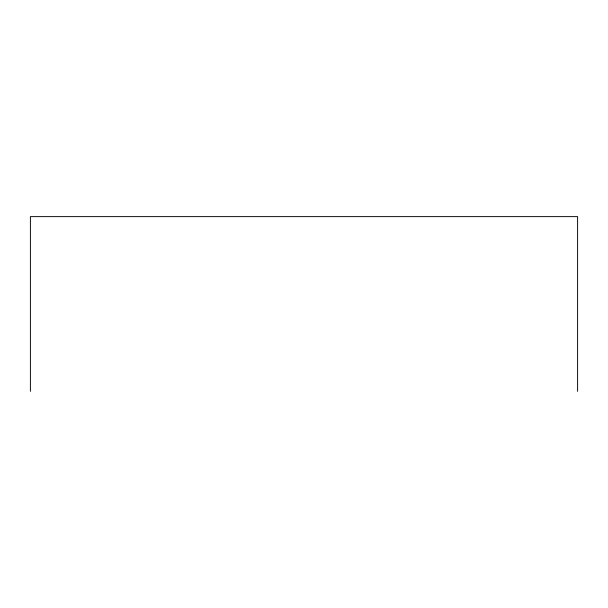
<?xml version="1.0" encoding="UTF-8"?>
<svg xmlns="http://www.w3.org/2000/svg" width="608" height="608" viewBox="0 0 608 608"><rect width="100%" height="100%" fill="white"/><g stroke="black" fill="none" stroke-linecap="round" stroke-linejoin="round"><path stroke-width="0.91" d="M577.6 391.377L577.6 216.623L30.4 216.623L30.4 391.377"/></g></svg>
